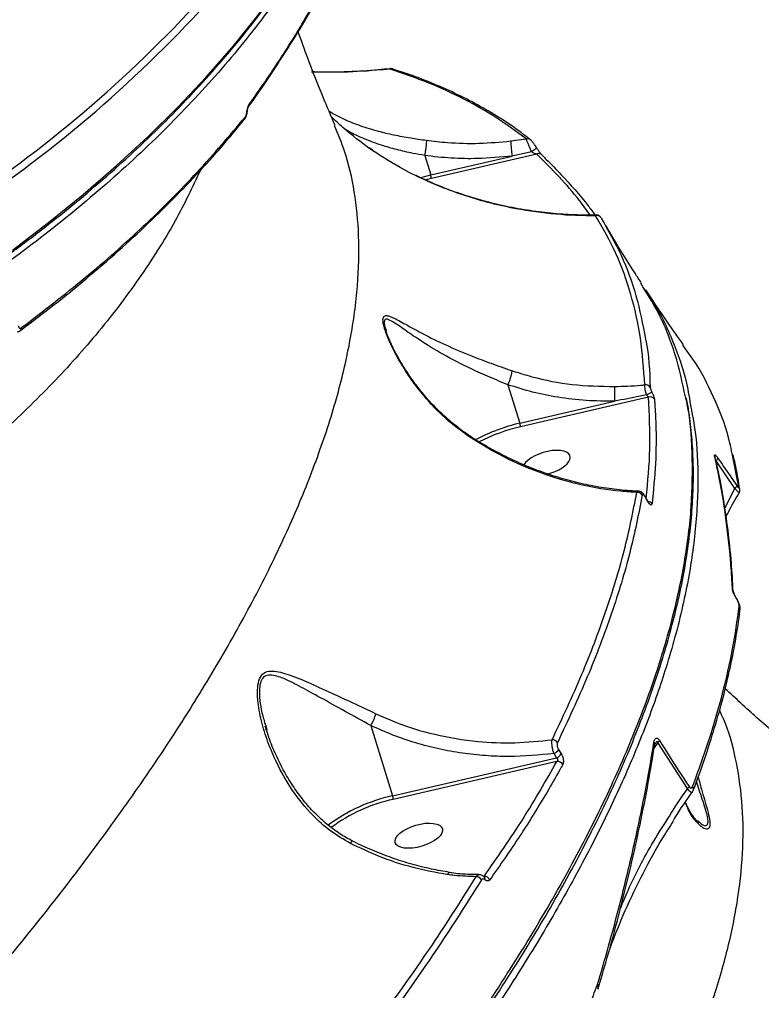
# Model space of a CAD drawing. Header units: millimetres. Extents: x -8092 to 6423, y -6886 to 5604.
# Drawn here: x 275.5 to 415.7, y -2115.4 to -1931.8 of the extents above; entities that cross this region are included whole.
import ezdxf

# ---------------------------------------------------------------- set-up
doc = ezdxf.new("R2010")
doc.units = ezdxf.units.MM
for name, color, linetype in [('DIKOM_ОБЪЕКТ', 7, 'Continuous'), ('DIKOM_РАЗМЕР_ЗОНА', 7, 'Continuous'), ('DIKOM_РАЗМЕР_ОБЪЕКТА', 7, 'Continuous')]:
    doc.layers.add(name, color=color, linetype=linetype)
doc.styles.add('style1', font='arial.ttf', dxfattribs={"width": 0.8})
doc.dimstyles.new('1-50', dxfattribs={"dimtxt": 300, "dimasz": 200, "dimexe": 100, "dimexo": 0, "dimgap": 100, "dimtad": 1, "dimtxsty": 'style1', "dimcen": 200, "dimclrd": 7, "dimclre": 7, "dimclrt": 7, "dimadec": 1, "dimazin": 2, "dimtfac": 1, "dimtmove": 0, "dimatfit": 2, "dimfxl": 0, "dimlwd": 25, "dimlwe": 18, "dimarcsym": 0})

# ---------------------------------------------------------------- blocks, each defined once
blk = doc.blocks.new('*D9')
at = {"layer": 'Defpoints', "color": 0, "transparency": 16777216}
for p in [(-8092.06, -86.27), (4664.84, -1471.84), (4664.84, -6785.92)]:
    blk.add_point(p, dxfattribs=at)
at = {"layer": 'DIKOM_РАЗМЕР_ЗОНА', "color": 7, "lineweight": 18, "transparency": 16777216}
for p, q in [((-8092.06, -86.27), (-8092.06, -6885.92)), ((4664.84, -1471.84), (4664.84, -6885.92))]:
    blk.add_line(p, q, dxfattribs=at)
at = {"layer": 'DIKOM_РАЗМЕР_ЗОНА', "color": 7, "lineweight": 25, "transparency": 16777216}
blk.add_line((-7892.06, -6785.92), (4464.84, -6785.92), dxfattribs=at)
at = {"layer": 'DIKOM_РАЗМЕР_ЗОНА', "color": 7, "transparency": 16777216}
for points in [[(-7892.06, -6752.58), (-7892.06, -6819.25), (-8092.06, -6785.92)], [(4464.84, -6752.58), (4464.84, -6819.25), (4664.84, -6785.92)]]:
    blk.add_solid(points, dxfattribs=at)
at = {"layer": 'DIKOM_РАЗМЕР_ЗОНА', "color": 7, "transparency": 16777216, "insert": (-2159.84, -6532.75), "char_height": 300, "attachment_point": 5, "style": 'style1'}
blk.add_mtext('12760', dxfattribs=at)
blk = doc.blocks.new('*D10')
at = {"layer": 'Defpoints', "color": 0, "transparency": 16777216}
for p in [(-65.22, 5603.5), (2870.75, -5504.88), (6323.39, -5504.88)]:
    blk.add_point(p, dxfattribs=at)
at = {"layer": 'DIKOM_РАЗМЕР_ЗОНА', "color": 7, "lineweight": 18, "transparency": 16777216}
for p, q in [((-65.22, 5603.5), (6423.39, 5603.5)), ((2870.75, -5504.88), (6423.39, -5504.88))]:
    blk.add_line(p, q, dxfattribs=at)
at = {"layer": 'DIKOM_РАЗМЕР_ЗОНА', "color": 7, "lineweight": 25, "transparency": 16777216}
blk.add_line((6323.39, 5403.5), (6323.39, -5304.88), dxfattribs=at)
at = {"layer": 'DIKOM_РАЗМЕР_ЗОНА', "color": 7, "transparency": 16777216}
for points in [[(6290.06, 5403.5), (6356.72, 5403.5), (6323.39, 5603.5)], [(6290.06, -5304.88), (6356.72, -5304.88), (6323.39, -5504.88)]]:
    blk.add_solid(points, dxfattribs=at)
at = {"layer": 'DIKOM_РАЗМЕР_ЗОНА', "color": 7, "transparency": 16777216, "insert": (6070.22, 308.83), "char_height": 300, "attachment_point": 5, "rotation": 90, "style": 'style1'}
blk.add_mtext('11100', dxfattribs=at)
blk = doc.blocks.new('*D11')
at = {"layer": 'Defpoints', "color": 0, "transparency": 16777216}
for p in [(-6092.06, -310.77), (2568.27, -2361.54), (2568.27, -4925.78)]:
    blk.add_point(p, dxfattribs=at)
at = {"layer": 'DIKOM_РАЗМЕР_ОБЪЕКТА', "color": 7, "lineweight": 18, "transparency": 16777216}
for p, q in [((-6092.06, -310.77), (-6092.06, -5025.78)), ((2568.27, -2361.54), (2568.27, -5025.78))]:
    blk.add_line(p, q, dxfattribs=at)
at = {"layer": 'DIKOM_РАЗМЕР_ОБЪЕКТА', "color": 7, "lineweight": 25, "transparency": 16777216}
blk.add_line((-5892.06, -4925.78), (2368.27, -4925.78), dxfattribs=at)
at = {"layer": 'DIKOM_РАЗМЕР_ОБЪЕКТА', "color": 7, "transparency": 16777216}
for points in [[(-5892.06, -4892.44), (-5892.06, -4959.11), (-6092.06, -4925.78)], [(2368.27, -4892.44), (2368.27, -4959.11), (2568.27, -4925.78)]]:
    blk.add_solid(points, dxfattribs=at)
at = {"layer": 'DIKOM_РАЗМЕР_ОБЪЕКТА', "color": 7, "transparency": 16777216, "insert": (-2605.9, -4672.61), "char_height": 300, "attachment_point": 5, "style": 'style1'}
blk.add_mtext('8660', dxfattribs=at)

msp = doc.modelspace()

# ---------------------------------------------------------------- linework, layer by layer
at = {"layer": 'DIKOM_ОБЪЕКТ', "color": 7, "linetype": 'Continuous', "lineweight": 15}
for p, q in [((331.338, -1941.802), (330.94, -1941.636)), ((345.517, -1941.205), (345.486, -1941.146)), ((368.346, -1954.806), (371.202, -1954.408)), ((371.983, -1954.581), (371.446, -1954.155)), ((342.167, -1956.546), (341.554, -1956.118)), ((342.315, -1956.65), (342.167, -1956.546)), ((372.231, -1956.872), (368.594, -1957.655)), ((352.052, -1957.568), (353.186, -1961.233)), ((353.186, -1961.233), (368.594, -1957.655)), ((373.22, -1957.273), (353.313, -1961.895)), ((351.321, -1961.725), (353.186, -1961.233)), ((353.313, -1961.895), (352.311, -1962.147)), ((344.693, -1990.468), (344.761, -1990.678)), ((367.766, -2000.874), (370.02, -2008.154)), ((370.02, -2008.154), (387.941, -2003.993)), ((394.309, -2003.206), (370.147, -2008.817)), ((410.67, -2020.48), (407.101, -2015.269)), ((411.433, -2020.23), (410.123, -2013.855)), ((408.755, -2024.216), (410.67, -2020.48)), ((394.179, -2022.919), (393.704, -2022.093)), ((410.974, -2041.286), (410.946, -2041.242)), ((322.01, -2065.378), (322.233, -2066.173)), ((341.874, -2065.295), (345.992, -2078.593)), ((396.083, -2068.502), (395.424, -2069.525)), ((401.677, -2077.235), (396.083, -2068.502)), ((376.985, -2071.397), (376.494, -2070.608)), ((377.351, -2069.86), (377.84, -2070.646)), ((345.992, -2078.593), (376.985, -2071.397)), ((377.042, -2072.076), (346.116, -2079.257)), ((403.672, -2083.342), (403.963, -2083.585)), ((363.202, -2093.876), (363.286, -2093.823)), ((384.646, -2114.432), (384.732, -2114.185)), ((384.732, -2114.185), (384.742, -2114.15))]:
    msp.add_line(p, q, dxfattribs=at)
at = {"layer": 'DIKOM_ОБЪЕКТ', "color": 7, "linetype": 'Continuous', "lineweight": 15, "flags": 128}
for points in [[(274.155, -1975.413), (280.999, -1970.218), (287.547, -1964.923), (293.794, -1959.532), (299.735, -1954.05), (305.364, -1948.482), (310.678, -1942.832), (315.67, -1937.105), (320.338, -1931.306), (324.677, -1925.439), (328.684, -1919.51), (332.355, -1913.524), (335.687, -1907.485), (338.678, -1901.4), (339.449, -1899.7)], [(318.548, -1949.207), (318.531, -1949.233), (318.477, -1949.258)], [(373.106, -1955.958), (373.144, -1956.017), (373.132, -1956.104), (373.07, -1956.215), (372.963, -1956.343), (372.816, -1956.48), (372.637, -1956.62), (372.439, -1956.753), (372.231, -1956.872)], [(393.704, -2022.093), (393.708, -2022.028), (393.694, -2021.985)], [(394.179, -2022.919), (394.183, -2022.854), (394.167, -2022.807)], [(410.95, -2041.227), (410.959, -2041.242), (410.961, -2041.323)], [(356.324, -2093.479), (356.459, -2093.276), (356.593, -2093.149), (356.722, -2093.103), (356.747, -2093.103)], [(384.762, -2115.141), (384.769, -2115.127), (384.78, -2115.105)]]:
    msp.add_lwpolyline(points, dxfattribs=at)
at = {"layer": 'DIKOM_ОБЪЕКТ', "color": 7, "linetype": 'Continuous', "lineweight": 15}
for centre, radius, start, end in [((129.177, -1762.868), 244.72, 304.45473, 319.01581), ((129.607, -1763.548), 245.277, 304.45518, 319.01534), ((345.8, -1941.982), 0.826, 73.72212, 110.02102), ((318.314, -1947.861), 0.633, 324.91476, 5.35322), ((317.457, -1950.34), 0.682, 320.59235, 3.94053), ((382.707, -1954.99), 14.362, 179.26607, 190.69513), ((371.461, -1955.271), 0.902, 52.58968, 106.71573), ((373.601, -1958.019), 0.838, 32.46037, 117.05782), ((350.655, -1962.059), 2.663, 3.52427, 18.08315), ((384.578, -1969.83), 0.935, 31.8683, 104.40848), ((275.292, -1990.149), 0.618, 308.22808, 5.81706), ((393.792, -2001.917), 1.023, 32.05281, 99.09929), ((433.915, -2002.091), 46.013, 178.91513, 182.36919), ((358.709, -1930.324), 80.609, 295.94641, 296.74715), ((394.596, -2004.199), 1.034, 33.87602, 106.09167), ((377.904, -2042.022), 34.773, 103.1035, 117.8511), ((367.488, -2008.981), 2.663, 3.52552, 18.0819), ((377.802, -2041.704), 33.766, 103.10336, 117.20814), ((406.218, -2014.85), 0.764, 11.6454, 35.6675), ((406.619, -2014.572), 0.848, 304.69063, 348.24549), ((410.168, -2019.786), 0.857, 305.89097, 349.34013), ((410.735, -2020.728), 0.857, 7.37494, 35.45175), ((392.252, -2022.306), 1.075, 32.00007, 95.9885), ((394.123, -2023.975), 1.045, 32.8615, 82.33147), ((409.635, -2039.888), 0.724, 2.51386, 38.11391), ((410.81, -2043.194), 0.832, 353.28576, 35.60848), ((335.406, -2061.231), 7.639, 327.85597, 346.1407), ((376.112, -2069.192), 1.205, 31.88544, 88.87526), ((394.888, -2068.87), 0.647, 351.56363, 41.00526), ((395.293, -2067.473), 1.298, 307.52761, 329.97335), ((375.788, -2068.935), 1.816, 292.89293, 329.37864), ((376.27, -2069.72), 1.823, 293.08372, 329.44962), ((377.123, -2073.26), 1.187, 30.89025, 93.89465), ((400.86, -2076.23), 1.296, 309.12656, 331.75771), ((402.04, -2077.317), 0.786, 340.56351, 36.48335), ((352.629, -2109.265), 31.382, 102.21078, 126.86258), ((352.576, -2109.07), 30.505, 102.22623, 126.604), ((343.556, -2079.39), 2.563, 2.98718, 18.12034), ((339.034, -2087.991), 1.079, 128.91347, 157.59711), ((361.688, -2095.156), 1.29, 31.77368, 84.89029), ((363.278, -2095.057), 1.234, 29.11355, 89.66278), ((362.917, -2094.309), 0.543, 344.266, 44.03913), ((384.146, -2114.881), 0.672, 340.55739, 41.92681), ((384.335, -2114.617), 0.586, 348.74657, 47.42009), ((384.326, -2114.587), 0.603, 348.82284, 46.4321)]:
    msp.add_arc(centre, radius, start, end, dxfattribs=at)
for start_param, end_param in [(5.9781331, 8.9949192), (4.6100021, 5.9781331)]:
    msp.add_ellipse((375.067, -2015.662), major_axis=(4.462, 1.322), ratio=0.44303, start_param=start_param, end_param=end_param, dxfattribs=at)
msp.add_ellipse((350.944, -2086.123), major_axis=(4.462, 1.322), ratio=0.44303, dxfattribs=at)
for points, knots in [([(-68.935, -2068.174), (-66.915, -2068.167), (-61.055, -2068.147), (-51.36, -2067.989), (-39.862, -2067.646), (-28.385, -2067.14), (-16.94, -2066.471), (-5.535, -2065.641), (5.822, -2064.65), (17.122, -2063.499), (28.356, -2062.189), (39.517, -2060.72), (50.595, -2059.094), (61.583, -2057.312), (72.472, -2055.374), (83.255, -2053.284), (93.922, -2051.042), (104.466, -2048.65), (114.879, -2046.11), (125.153, -2043.423), (135.281, -2040.591), (145.255, -2037.618), (155.067, -2034.504), (164.71, -2031.253), (174.177, -2027.866), (183.46, -2024.346), (192.553, -2020.696), (201.449, -2016.919), (210.142, -2013.017), (218.623, -2008.993), (226.889, -2004.85), (234.931, -2000.591), (242.744, -1996.22), (250.322, -1991.739), (257.659, -1987.152), (264.75, -1982.462), (271.59, -1977.673), (278.172, -1972.789), (284.493, -1967.812), (290.548, -1962.747), (296.331, -1957.598), (301.838, -1952.368), (307.065, -1947.061), (312.009, -1941.681), (316.664, -1936.233), (321.029, -1930.72), (325.098, -1925.147), (328.869, -1919.518), (332.344, -1913.838), (335.497, -1908.109), (337.835, -1903.49), (339.012, -1900.769), (339.35, -1899.987)], [0, 0, 0, 0, 0.010755, 0.031188, 0.0516214, 0.0720549, 0.0924885, 0.1129222, 0.1333561, 0.15379, 0.1742242, 0.1946585, 0.2150931, 0.2355279, 0.2559631, 0.2763985, 0.2968343, 0.3172704, 0.337707, 0.3581439, 0.3785814, 0.3990192, 0.4194576, 0.4398964, 0.4603359, 0.480776, 0.5012166, 0.5216576, 0.5420994, 0.5625419, 0.5829847, 0.6034284, 0.6238724, 0.644317, 0.664762, 0.6852074, 0.7056531, 0.7260988, 0.7465444, 0.7669897, 0.7874344, 0.8078781, 0.8283207, 0.8487615, 0.8692003, 0.8896364, 0.9100693, 0.9304985, 0.9509233, 0.9713433, 0.991758, 1, 1, 1, 1]), ([(339.427, -1901.339), (339.289, -1901.689), (337.606, -1905.957), (333.199, -1914.005), (326.067, -1925.538), (317.465, -1936.936), (307.563, -1948.174), (296.531, -1959), (284.448, -1969.388), (271.395, -1979.32), (257.16, -1988.958), (241.743, -1998.255), (225.17, -2007.17), (208.54, -2015.152), (192.061, -2022.263), (175.91, -2028.576), (159.128, -2034.501), (141.753, -2040.016), (123.972, -2045.065), (105.876, -2049.624), (89.458, -2053.301), (78.938, -2055.348), (74.654, -2056.181)], [0, 0, 0, 0, 0.0049824, 0.0607473, 0.1164693, 0.1738098, 0.2311972, 0.2885377, 0.3442597, 0.4000246, 0.4557466, 0.5130872, 0.5704743, 0.6278149, 0.6763107, 0.7248633, 0.7734157, 0.8224283, 0.8714409, 0.9192192, 0.967106, 1, 1, 1, 1]), ([(318.83, -1948.224), (318.909, -1948.116), (320.473, -1945.994), (323.265, -1941.862), (327.162, -1935.839), (330.28, -1930.674), (331.993, -1927.529), (332.621, -1926.377)], [0, 0, 0, 0, 0.0147831, 0.290018, 0.565667, 0.8408518, 1, 1, 1, 1]), ([(318.943, -1947.802), (319.194, -1947.452), (320.446, -1945.699), (323.569, -1941.18), (328.063, -1934.253), (331.176, -1928.759), (332.733, -1926.01)], [0, 0, 0, 0, 0.04806255, 0.24032288, 0.61987976, 1, 1, 1, 1]), ([(335.133, -1951.862), (334.367, -1950.08), (332.533, -1945.81), (330.204, -1939.897), (328.736, -1935.803), (328.138, -1934.136)], [0, 0, 0, 0, 0.2979294, 0.7141192, 1, 1, 1, 1]), ([(345.485, -1941.136), (344.754, -1941.219), (342.144, -1941.516), (337.531, -1941.737), (333.321, -1941.868), (331.01, -1941.793), (330.683, -1941.782)], [0, 0, 0, 0, 0.1514201, 0.5407661, 0.9349309, 1, 1, 1, 1]), ([(345.517, -1941.205), (344.67, -1941.286), (341.451, -1941.591), (336.628, -1941.872), (332.589, -1941.81), (330.999, -1941.786)], [0, 0, 0, 0, 0.1781105, 0.6765724, 1, 1, 1, 1]), ([(345.884, -1941.167), (345.837, -1941.151), (345.722, -1941.11), (345.574, -1941.131), (345.487, -1941.144)], [0, 0, 0, 0, 0.4053242, 1, 1, 1, 1]), ([(371.202, -1954.408), (369.399, -1953.063), (365.792, -1950.374), (359.62, -1946.883), (352.939, -1943.76), (347.991, -1942.057), (345.517, -1941.205)], [0, 0, 0, 0, 0.2491209, 0.4982424, 0.7491211, 1, 1, 1, 1]), ([(371.446, -1954.155), (371.054, -1953.839), (369.513, -1952.597), (366.564, -1950.619), (362.598, -1948.223), (358.367, -1946.026), (353.887, -1944.024), (349.78, -1942.412), (347.069, -1941.549), (346.022, -1941.216)], [0, 0, 0, 0, 0.0570082, 0.2241289, 0.3914961, 0.5590863, 0.7266736, 0.8943563, 1, 1, 1, 1]), ([(317.984, -1950.757), (318.031, -1950.699), (318.198, -1950.497), (318.378, -1950.051), (318.51, -1949.558), (318.537, -1949.271), (318.544, -1949.207)], [0, 0, 0, 0, 0.1420727, 0.5013132, 0.8884162, 1, 1, 1, 1]), ([(318.137, -1950.293), (318.154, -1950.27), (318.217, -1950.186), (318.319, -1949.969), (318.424, -1949.628), (318.46, -1949.381), (318.477, -1949.258)], [0, 0, 0, 0, 0.1085703, 0.3984254, 0.6996658, 1, 1, 1, 1]), ([(318.477, -1949.258), (318.503, -1949.084), (318.553, -1948.737), (318.702, -1948.252), (318.841, -1947.952), (318.925, -1947.83), (318.943, -1947.802)], [0, 0, 0, 0, 0.3054091, 0.611478, 0.9125892, 1, 1, 1, 1]), ([(318.551, -1949.204), (318.555, -1949.169), (318.568, -1949.02), (318.623, -1948.76), (318.705, -1948.487), (318.776, -1948.318), (318.823, -1948.236), (318.827, -1948.232), (318.828, -1948.23)], [0, 0, 0, 0, 0.0840426, 0.3560156, 0.5890798, 0.7827521, 0.9303688, 1, 1, 1, 1]), ([(333.996, -1949.186), (334.952, -1949.724), (336.684, -1950.7), (339.863, -1951.945), (342.966, -1952.898), (346.191, -1953.654), (349.255, -1954.224), (351.372, -1954.528), (352.362, -1954.67)], [0, 0, 0, 0, 0.2213685, 0.4011914, 0.5846514, 0.7265925, 0.8721553, 1, 1, 1, 1]), ([(275.663, -1990.622), (277.544, -1989.209), (281.605, -1986.156), (287.524, -1981.356), (293.475, -1976.255), (299.133, -1971.08), (304.507, -1965.834), (309.595, -1960.508), (314.104, -1955.484), (316.78, -1952.206), (317.964, -1950.756)], [0, 0, 0, 0, 0.11302877, 0.24404819, 0.37491325, 0.50538394, 0.63551768, 0.76578433, 0.89647068, 1, 1, 1, 1]), ([(275.907, -1990.087), (279.977, -1986.958), (288.116, -1980.702), (299.121, -1970.877), (309.291, -1960.768), (315.188, -1953.785), (318.137, -1950.293)], [0, 0, 0, 0, 0.2486165, 0.4972331, 0.7486167, 1, 1, 1, 1]), ([(341.531, -1956.161), (339.964, -1954.978), (337.588, -1953.185), (335.303, -1951.11), (334.529, -1950.335), (334.451, -1950.257)], [0, 0, 0, 0, 0.6356119, 0.9634046, 1, 1, 1, 1]), ([(163.543, -2216.498), (168.355, -2212.541), (177.978, -2204.626), (191.943, -2192.542), (205.526, -2180.328), (219.116, -2167.568), (232.58, -2154.328), (245.802, -2140.65), (258.424, -2126.88), (270.371, -2113.066), (281.583, -2099.261), (291.703, -2085.916), (300.748, -2073.067), (308.761, -2060.737), (315.97, -2048.586), (322.313, -2036.67), (327.746, -2025.037), (332.242, -2013.706), (335.737, -2002.74), (338.196, -1992.14), (339.541, -1982.087), (339.766, -1972.803), (338.889, -1964.353), (337.354, -1957.41), (335.679, -1953.505), (334.998, -1951.918)], [0, 0, 0, 0, 0.0400049, 0.0800095, 0.1204124, 0.1608152, 0.2054797, 0.2501786, 0.2948428, 0.3408233, 0.3868421, 0.4328216, 0.4760812, 0.5193731, 0.5626317, 0.6071388, 0.6516823, 0.6961891, 0.7423061, 0.7884231, 0.8352025, 0.881982, 0.925918, 0.9698885, 1, 1, 1, 1]), ([(352.051, -1957.564), (352.051, -1957.564), (351.318, -1957.392), (349.491, -1957.126), (346.736, -1956.451), (343.604, -1955.562), (340.579, -1954.409), (338.249, -1953.353), (337.149, -1952.663), (336.863, -1952.483)], [0, 0, 0, 0, 0.0000556, 0.1206145, 0.2962423, 0.4721171, 0.6963247, 0.9208303, 1, 1, 1, 1]), ([(352.362, -1954.67), (352.363, -1954.678), (352.367, -1954.705), (352.371, -1954.815), (352.36, -1955.097), (352.314, -1955.624), (352.242, -1956.261), (352.15, -1956.946), (352.084, -1957.358), (352.051, -1957.564)], [0, 0, 0, 0, 0.03224875, 0.10018932, 0.2801596, 0.46009903, 0.64005575, 0.82002951, 1, 1, 1, 1]), ([(352.362, -1954.67), (353.687, -1954.825), (356.992, -1955.213), (362.356, -1955.345), (366.341, -1954.986), (368.346, -1954.806)], [0, 0, 0, 0, 0.2495526, 0.6225685, 1, 1, 1, 1]), ([(372.231, -1956.872), (372.143, -1956.662), (371.969, -1956.241), (371.699, -1955.59), (371.46, -1955.014), (371.288, -1954.605), (371.227, -1954.465), (371.202, -1954.408)], [0, 0, 0, 0, 0.20980313, 0.41940108, 0.63342959, 0.8501457, 1, 1, 1, 1]), ([(373.13, -1955.984), (373.118, -1955.964), (373.027, -1955.812), (372.815, -1955.498), (372.502, -1955.075), (372.257, -1954.771), (372.074, -1954.615), (372.008, -1954.559)], [0, 0, 0, 0, 0.0358497, 0.2756387, 0.5322064, 0.8318504, 1, 1, 1, 1]), ([(384.345, -1968.925), (383.386, -1968.928), (379.986, -1968.938), (373.998, -1968.474), (367.342, -1967.311), (361.616, -1965.805), (356.824, -1964.206), (352.069, -1962.234), (346.87, -1959.661), (343.468, -1957.431), (341.531, -1956.161)], [0, 0, 0, 0, 0.0670616, 0.2378732, 0.4109028, 0.519608, 0.6283016, 0.7402361, 0.8521487, 1, 1, 1, 1]), ([(373.22, -1957.273), (373.13, -1957.254), (372.96, -1957.217), (372.691, -1957.118), (372.446, -1957.007), (372.3, -1956.915), (372.231, -1956.872)], [0, 0, 0, 0, 0.2951173, 0.5579084, 0.7906518, 1, 1, 1, 1]), ([(373.106, -1955.958), (373.202, -1956.11), (373.395, -1956.412), (373.716, -1956.863), (374.045, -1957.288), (374.216, -1957.471), (374.308, -1957.569)], [0, 0, 0, 0, 0.2322056, 0.4640034, 0.7140146, 1, 1, 1, 1]), ([(352.052, -1957.568), (352.051, -1957.567), (352.051, -1957.566), (352.051, -1957.564), (352.051, -1957.564)], [0, 0, 0, 0, 0.8259479, 1, 1, 1, 1]), ([(368.594, -1957.655), (366.414, -1957.857), (362.581, -1958.214), (357.035, -1958.122), (353.717, -1957.753), (352.052, -1957.568)], [0, 0, 0, 0, 0.3962775, 0.6969467, 1, 1, 1, 1]), ([(383.289, -1968.797), (382.636, -1967.878), (379.764, -1963.84), (376.072, -1960.135), (373.22, -1957.273)], [0, 0, 0, 0, 0.2276295, 1, 1, 1, 1]), ([(374.308, -1957.569), (374.547, -1957.804), (375.741, -1958.98), (378.731, -1962.09), (381.88, -1965.574), (383.824, -1968.215), (384.258, -1968.806)], [0, 0, 0, 0, 0.0652999, 0.3265121, 0.8493823, 1, 1, 1, 1]), ([(309.668, -1960.368), (308.152, -1963.558), (304.86, -1970.484), (298.225, -1980.871), (290.28, -1991.321), (281.308, -2001.267), (271.479, -2010.708), (260.52, -2019.916), (248.429, -2028.854), (235.223, -2037.487), (221.282, -2045.583), (206.693, -2053.138), (191.553, -2060.16), (175.539, -2066.815), (158.654, -2073.056), (140.987, -2078.901), (128.692, -2082.371), (122.546, -2084.105)], [0, 0, 0, 0, 0.060233, 0.1307414, 0.20125, 0.2674727, 0.3337478, 0.3999717, 0.4681249, 0.5363335, 0.6044877, 0.6695131, 0.7345854, 0.7996112, 0.8663906, 0.9332203, 1, 1, 1, 1]), ([(384.454, -1968.808), (383.066, -1968.813), (380.224, -1968.823), (375.86, -1968.504), (371.404, -1967.934), (366.954, -1967.099), (362.591, -1966.01), (358.363, -1964.676), (354.322, -1963.157), (351.729, -1961.951), (350.462, -1961.361)], [0, 0, 0, 0, 0.1240905, 0.2539919, 0.3836925, 0.5132071, 0.641354, 0.7640237, 0.8846198, 1, 1, 1, 1]), ([(384.345, -1968.925), (384.362, -1968.845), (384.383, -1968.752), (384.445, -1968.79), (384.454, -1968.795)], [0, 0, 0, 0, 0.85739465, 1, 1, 1, 1]), ([(393.63, -2000.907), (393.425, -1997.928), (393.013, -1991.97), (391.125, -1983.715), (388.376, -1975.937), (385.689, -1971.262), (384.345, -1968.925)], [0, 0, 0, 0, 0.24861519, 0.49723066, 0.74861511, 1, 1, 1, 1]), ([(385.36, -1969.318), (385.347, -1969.298), (385.325, -1969.262), (385.303, -1969.229), (385.271, -1969.184), (385.194, -1969.087), (385.047, -1968.953), (384.788, -1968.811), (384.58, -1968.793), (384.452, -1968.782)], [0, 0, 0, 0, 0.1185485, 0.2186839, 0.2715505, 0.3305318, 0.5292238, 0.7108545, 1, 1, 1, 1]), ([(385.372, -1969.337), (386.697, -1971.655), (389.349, -1976.291), (392.156, -1983.938), (393.236, -1989.485), (393.772, -1992.239)], [0, 0, 0, 0, 0.3348953, 0.6697912, 1, 1, 1, 1]), ([(385.779, -1970.042), (385.728, -1969.956), (385.65, -1969.827), (385.584, -1969.715), (385.562, -1969.678)], [0, 0, 0, 0, 0.6670977, 1, 1, 1, 1]), ([(392.969, -1981.621), (392.581, -1981.02), (390.729, -1978.154), (388.446, -1974.501), (386.681, -1971.474), (386.223, -1970.688)], [0, 0, 0, 0, 0.1640456, 0.7829259, 1, 1, 1, 1]), ([(401.323, -2003.161), (400.739, -2000.473), (399.518, -1994.855), (396.645, -1987.711), (394.001, -1983.501), (392.863, -1981.688)], [0, 0, 0, 0, 0.3431547, 0.717106, 1, 1, 1, 1]), ([(393.427, -1982.64), (394.08, -1983.545), (396.44, -1986.813), (399.212, -1993.18), (401.44, -1999.422), (402.023, -2003.228), (402.142, -2004.005)], [0, 0, 0, 0, 0.14698837, 0.53103802, 0.90424733, 1, 1, 1, 1]), ([(400.97, -1993.317), (399.952, -1991.91), (397.522, -1988.549), (395.188, -1984.993), (393.83, -1982.926)], [0, 0, 0, 0, 0.4185935, 1, 1, 1, 1]), ([(360.572, -2010.801), (358.993, -2009.647), (355.834, -2007.337), (352.256, -2003.509), (349.463, -1999.882), (347.344, -1996.58), (345.704, -1993.457), (344.638, -1990.88), (344.142, -1989.063), (344.169, -1988.008), (344.668, -1987.737), (345.411, -1987.899), (346.691, -1988.479), (348.721, -1989.604), (351.926, -1991.393), (355.906, -1993.346), (360.283, -1995.226), (364.54, -1996.837), (367.183, -1997.752), (368.504, -1998.21)], [0, 0, 0, 0, 0.0838209, 0.1677493, 0.2253321, 0.2830258, 0.3403534, 0.3851885, 0.4168057, 0.4487242, 0.4828919, 0.514331, 0.5458654, 0.6206966, 0.6956597, 0.7865359, 0.8772677, 0.9386796, 1, 1, 1, 1]), ([(275.316, -1989.737), (275.319, -1989.788), (275.326, -1989.919), (275.387, -1990.095), (275.514, -1990.207), (275.696, -1990.216), (275.832, -1990.133), (275.907, -1990.087)], [0, 0, 0, 0, 0.1207517, 0.3075208, 0.5229092, 0.7374309, 1, 1, 1, 1]), ([(367.766, -2000.868), (367.765, -2000.868), (367.558, -2000.785), (366.092, -2000.199), (363.441, -1999.086), (359.27, -1997.169), (354.865, -1994.816), (350.953, -1992.39), (347.945, -1990.259), (345.991, -1988.915), (344.961, -1988.438), (344.523, -1988.562), (344.364, -1988.963), (344.451, -1989.748), (344.646, -1990.328), (344.693, -1990.468)], [0, 0, 0, 0, 0.0000643, 0.0167888, 0.1189699, 0.2212857, 0.3912778, 0.5615319, 0.6842612, 0.8065326, 0.88323, 0.9013904, 0.9459948, 0.9869537, 1, 1, 1, 1]), ([(275.15, -1990.881), (275.231, -1990.861), (275.427, -1990.811), (275.584, -1990.691), (275.676, -1990.621)], [0, 0, 0, 0, 0.4110575, 1, 1, 1, 1]), ([(360.694, -2010.597), (360.094, -2010.201), (358.624, -2009.232), (356.418, -2007.424), (354.047, -2005.196), (351.782, -2002.678), (349.771, -2000.073), (348.076, -1997.533), (346.785, -1995.305), (345.843, -1993.445), (345.216, -1992.017), (344.845, -1991.049), (344.721, -1990.615), (344.681, -1990.473)], [0, 0, 0, 0, 0.0792599, 0.1940878, 0.3143543, 0.4392111, 0.5701381, 0.6813937, 0.783265, 0.8658125, 0.9260802, 0.9757552, 1, 1, 1, 1]), ([(393.772, -1992.239), (393.787, -1992.308), (394.422, -1995.159), (394.542, -1998.305), (394.659, -2001.374)], [0, 0, 0, 0, 0.0242438, 1, 1, 1, 1]), ([(410.123, -2013.855), (409.996, -2013.199), (409.327, -2009.75), (407.1, -2004.069), (404.161, -1997.881), (401.685, -1994.568), (400.826, -1993.419)], [0, 0, 0, 0, 0.0843543, 0.4437238, 0.8070933, 1, 1, 1, 1]), ([(368.504, -1998.21), (368.504, -1998.228), (368.506, -1998.313), (368.484, -1998.553), (368.394, -1999.014), (368.225, -1999.629), (368.007, -2000.283), (367.846, -2000.673), (367.766, -2000.868)], [0, 0, 0, 0, 0.03962056, 0.18158575, 0.38622135, 0.59082589, 0.7953776, 1, 1, 1, 1]), ([(368.504, -1998.21), (369.762, -1998.609), (373.47, -1999.787), (379.972, -2001.053), (385.242, -2001.164), (387.91, -2001.22)], [0, 0, 0, 0, 0.2022761, 0.5961154, 1, 1, 1, 1]), ([(367.766, -2000.874), (367.765, -2000.873), (367.765, -2000.871), (367.766, -2000.869), (367.766, -2000.868)], [0, 0, 0, 0, 0.5491467, 1, 1, 1, 1]), ([(387.941, -2003.993), (386.155, -2003.984), (382.563, -2003.967), (377.378, -2003.332), (372.409, -2002.34), (369.318, -2001.364), (367.766, -2000.874)], [0, 0, 0, 0, 0.2600935, 0.5230028, 0.7604305, 1, 1, 1, 1]), ([(387.91, -2001.22), (389.57, -2001.169), (391.485, -2001.111), (393.378, -2000.931), (393.63, -2000.907)], [0, 0, 0, 0, 0.8666428, 1, 1, 1, 1]), ([(393.978, -2002.808), (393.915, -2002.586), (393.791, -2002.14), (393.671, -2001.529), (393.623, -2001.12), (393.629, -2000.96), (393.63, -2000.907)], [0, 0, 0, 0, 0.2864376, 0.5730269, 0.8569691, 1, 1, 1, 1]), ([(393.978, -2002.808), (393.564, -2002.893), (391.558, -2003.305), (389.542, -2003.689), (387.941, -2003.993)], [0, 0, 0, 0, 0.2060657, 1, 1, 1, 1]), ([(394.309, -2003.206), (394.306, -2003.199), (394.293, -2003.164), (394.237, -2003.079), (394.123, -2002.947), (394.027, -2002.855), (393.978, -2002.808)], [0, 0, 0, 0, 0.0805199, 0.3666669, 0.6762764, 1, 1, 1, 1]), ([(394.659, -2001.374), (394.661, -2001.394), (394.667, -2001.468), (394.716, -2001.661), (394.829, -2001.97), (394.935, -2002.196), (394.987, -2002.308)], [0, 0, 0, 0, 0.1085379, 0.3983632, 0.6996215, 1, 1, 1, 1]), ([(394.987, -2002.308), (395.062, -2002.467), (395.211, -2002.784), (395.37, -2003.223), (395.439, -2003.491), (395.451, -2003.599), (395.454, -2003.623)], [0, 0, 0, 0, 0.30532754, 0.61145759, 0.91256599, 1, 1, 1, 1]), ([(155.61, -2317.614), (159.34, -2314.992), (169.387, -2307.928), (185.444, -2296.161), (203.614, -2282.29), (221.451, -2268.056), (238.885, -2253.502), (255.84, -2238.67), (271.946, -2223.886), (287.166, -2209.2), (301.485, -2194.659), (315.136, -2180.025), (328.043, -2165.347), (340.14, -2150.675), (351.162, -2136.333), (361.095, -2122.361), (369.953, -2108.793), (377.878, -2095.408), (384.802, -2082.26), (390.677, -2069.403), (395.372, -2057.12), (398.901, -2045.437), (401.292, -2034.376), (402.623, -2023.733), (402.69, -2013.654), (402.229, -2006.766), (401.404, -2003.481), (401.323, -2003.161)], [0, 0, 0, 0, 0.0245685, 0.0661874, 0.1078383, 0.1494571, 0.1922848, 0.2351474, 0.2779752, 0.3195941, 0.3612449, 0.4028639, 0.4456916, 0.4885542, 0.5313819, 0.5730004, 0.6146509, 0.6562691, 0.6990964, 0.7419585, 0.7847856, 0.8264042, 0.868055, 0.9096736, 0.9525012, 0.9953637, 1, 1, 1, 1]), ([(172.159, -2306.611), (174.298, -2305.062), (179.536, -2301.268), (187.74, -2295.162), (196.768, -2288.317), (205.644, -2281.434), (214.376, -2274.516), (222.966, -2267.557), (231.419, -2260.557), (239.734, -2253.513), (247.916, -2246.425), (255.966, -2239.288), (263.888, -2232.101), (271.672, -2224.871), (279.295, -2217.621), (286.723, -2210.38), (293.936, -2203.168), (300.932, -2195.99), (307.713, -2188.841), (314.283, -2181.72), (320.645, -2174.624), (326.799, -2167.551), (332.747, -2160.499), (338.492, -2153.466), (344.034, -2146.449), (349.372, -2139.451), (354.493, -2132.489), (359.375, -2125.591), (363.998, -2118.782), (368.359, -2112.069), (372.46, -2105.451), (376.304, -2098.923), (379.892, -2092.483), (383.226, -2086.129), (386.306, -2079.86), (389.132, -2073.673), (391.705, -2067.568), (394.025, -2061.543), (396.088, -2055.609), (397.884, -2049.788), (399.406, -2044.105), (400.649, -2038.568), (401.616, -2033.178), (402.307, -2027.933), (402.723, -2022.829), (402.862, -2017.868), (402.734, -2013.043), (402.303, -2008.372), (401.885, -2005.172), (401.532, -2003.572), (401.502, -2003.433)], [0, 0, 0, 0, 0.0148391, 0.0363252, 0.0577122, 0.0790247, 0.1002866, 0.1215225, 0.1427567, 0.1640089, 0.1852996, 0.2066537, 0.2280946, 0.2496472, 0.2712479, 0.2927745, 0.3141946, 0.3355334, 0.3568147, 0.3780634, 0.3993036, 0.420557, 0.4418426, 0.4631845, 0.4846066, 0.5061337, 0.5277481, 0.5493322, 0.5707972, 0.5921744, 0.6134876, 0.6347618, 0.6560208, 0.6772885, 0.6985815, 0.7199239, 0.7413391, 0.7628515, 0.7844713, 0.806088, 0.8276029, 0.8490185, 0.8703574, 0.8916418, 0.9128936, 0.9341343, 0.9553849, 0.9766596, 0.99798, 1, 1, 1, 1]), ([(402.142, -2004.005), (402.564, -2006.215), (403.552, -2011.395), (403.812, -2020.369), (403.085, -2030.797), (401.139, -2041.934), (398.198, -2053.016), (394.451, -2063.927), (390.096, -2074.56), (384.913, -2085.552), (378.903, -2096.876), (372.135, -2108.411), (364.645, -2120.098), (357.372, -2130.66), (352.39, -2137.399), (350.362, -2140.143)], [0, 0, 0, 0, 0.06464863, 0.15151839, 0.24091118, 0.33037687, 0.41976989, 0.49537431, 0.57106639, 0.64675908, 0.72316865, 0.79957815, 0.87406398, 0.94871846, 1, 1, 1, 1]), ([(393.905, -2022.351), (394.211, -2019.206), (394.843, -2012.708), (394.491, -2006.441), (394.309, -2003.206)], [0, 0, 0, 0, 0.4838764, 1, 1, 1, 1]), ([(395.454, -2003.623), (395.478, -2003.933), (395.6, -2005.479), (395.798, -2009.497), (395.777, -2015.751), (395.26, -2020.854), (395.001, -2023.408)], [0, 0, 0, 0, 0.048065, 0.2403244, 0.6198818, 1, 1, 1, 1]), ([(360.572, -2010.801), (360.581, -2010.786), (360.617, -2010.727), (360.662, -2010.652), (360.652, -2010.66), (360.648, -2010.664)], [0, 0, 0, 0, 0.1624098, 0.6218348, 1, 1, 1, 1]), ([(392.14, -2021.237), (391.125, -2021.176), (387.623, -2020.966), (381.474, -2019.938), (374.081, -2017.732), (366.997, -2014.716), (362.728, -2012.115), (360.572, -2010.801)], [0, 0, 0, 0, 0.0949224, 0.3276223, 0.5657322, 0.7806004, 1, 1, 1, 1]), ([(392.425, -2020.982), (392.19, -2020.98), (390.69, -2020.961), (387.87, -2020.669), (383.99, -2020.092), (380.1, -2019.229), (376.237, -2018.116), (372.439, -2016.755), (368.729, -2015.165), (365.14, -2013.338), (362.449, -2011.815), (361.01, -2010.839), (360.681, -2010.615)], [0, 0, 0, 0, 0.0220285, 0.1409816, 0.2599221, 0.3788376, 0.4977449, 0.6161375, 0.7328449, 0.8493587, 0.9655502, 1, 1, 1, 1]), ([(406.838, -2014.404), (406.822, -2014.299), (406.796, -2014.124), (406.9, -2014.104), (407.063, -2014.234), (407.261, -2014.473), (407.393, -2014.663), (407.449, -2014.744)], [0, 0, 0, 0, 0.3038431, 0.5023037, 0.7016723, 0.8732541, 1, 1, 1, 1]), ([(410.204, -2039.442), (410.185, -2039.074), (410.087, -2037.234), (409.75, -2032.515), (408.959, -2025.481), (407.865, -2019.033), (407.064, -2015.424), (406.838, -2014.404)], [0, 0, 0, 0, 0.0413728, 0.2068703, 0.5381506, 0.8694268, 1, 1, 1, 1]), ([(410.34, -2039.862), (410.238, -2038.08), (410.015, -2034.163), (409.397, -2028.341), (408.522, -2022.383), (407.698, -2017.841), (407.092, -2015.352), (406.933, -2014.703)], [0, 0, 0, 0, 0.1999933, 0.4397002, 0.6784056, 0.9160949, 1, 1, 1, 1]), ([(406.964, -2014.685), (406.962, -2014.678), (406.957, -2014.661), (406.959, -2014.666), (406.959, -2014.67)], [0, 0, 0, 0, 0.39081135, 1, 1, 1, 1]), ([(407.449, -2014.744), (407.801, -2015.267), (408.977, -2017.011), (410.172, -2018.736), (411.01, -2019.945)], [0, 0, 0, 0, 0.2996257, 1, 1, 1, 1]), ([(411.544, -2020.499), (411.358, -2019.23), (411.04, -2017.053), (410.526, -2014.985), (410.312, -2014.122)], [0, 0, 0, 0, 0.5824822, 1, 1, 1, 1]), ([(392.14, -2021.237), (392.192, -2021.142), (392.27, -2020.999), (392.385, -2021.019), (392.424, -2021.026)], [0, 0, 0, 0, 0.6634527, 1, 1, 1, 1]), ([(393.688, -2021.988), (393.589, -2021.824), (393.411, -2021.528), (393.096, -2021.229), (392.761, -2021.034), (392.527, -2021.018), (392.433, -2021.012)], [0, 0, 0, 0, 0.3327169, 0.6017133, 0.8397097, 1, 1, 1, 1]), ([(411.442, -2021.341), (411.445, -2021.344), (411.474, -2021.365), (411.376, -2021.246), (411.142, -2020.986), (410.871, -2020.694), (410.705, -2020.517), (410.67, -2020.48)], [0, 0, 0, 0, 0.0337621, 0.3454595, 0.6420751, 0.9257623, 1, 1, 1, 1]), ([(411.01, -2019.945), (411.042, -2019.99), (411.124, -2020.104), (411.253, -2020.257), (411.366, -2020.351), (411.437, -2020.352), (411.434, -2020.273), (411.433, -2020.23)], [0, 0, 0, 0, 0.12080192, 0.30756717, 0.52295425, 0.73745813, 1, 1, 1, 1]), ([(411.447, -2021.344), (411.485, -2021.271), (411.565, -2021.119), (411.6, -2020.872), (411.6, -2020.698), (411.584, -2020.62), (411.582, -2020.609)], [0, 0, 0, 0, 0.3016209, 0.6259622, 0.9472909, 1, 1, 1, 1]), ([(376.135, -2067.987), (378.068, -2063.86), (381.933, -2055.606), (386.406, -2043.712), (389.972, -2032.17), (391.418, -2024.881), (392.14, -2021.237)], [0, 0, 0, 0, 0.2484745, 0.4969498, 0.7484747, 1, 1, 1, 1]), ([(393.164, -2021.736), (392.45, -2025.341), (391.021, -2032.551), (387.485, -2044.054), (383.007, -2056.006), (379.092, -2064.372), (377.135, -2068.555)], [0, 0, 0, 0, 0.2484774, 0.4969537, 0.7484769, 1, 1, 1, 1]), ([(393.704, -2022.093), (393.661, -2022.021), (393.569, -2021.869), (393.428, -2021.701), (393.301, -2021.607), (393.203, -2021.61), (393.177, -2021.694), (393.164, -2021.736)], [0, 0, 0, 0, 0.1798742, 0.3800772, 0.5812134, 0.7906987, 1, 1, 1, 1]), ([(394.168, -2022.807), (394.056, -2022.614), (393.897, -2022.339), (393.74, -2022.063), (393.693, -2021.98)], [0, 0, 0, 0, 0.7000535, 1, 1, 1, 1]), ([(394.402, -2023.143), (394.403, -2023.144), (394.407, -2023.148), (394.37, -2023.11), (394.301, -2023.018), (394.225, -2022.911), (394.178, -2022.822), (394.168, -2022.804)], [0, 0, 0, 0, 0.082999, 0.3064347, 0.5573052, 0.9086928, 1, 1, 1, 1]), ([(395.001, -2023.408), (394.983, -2023.478), (394.947, -2023.619), (394.799, -2023.638), (394.601, -2023.505), (394.384, -2023.254), (394.244, -2023.025), (394.179, -2022.919)], [0, 0, 0, 0, 0.2131583, 0.4264932, 0.6306287, 0.8289321, 1, 1, 1, 1]), ([(408.999, -2025.89), (409.14, -2025.591), (409.878, -2024.022), (410.746, -2022.543), (411.448, -2021.345)], [0, 0, 0, 0, 0.1907185, 1, 1, 1, 1]), ([(410.961, -2041.323), (410.867, -2041.17), (410.679, -2040.864), (410.446, -2040.36), (410.261, -2039.848), (410.224, -2039.583), (410.204, -2039.442)], [0, 0, 0, 0, 0.232248, 0.4640016, 0.7140036, 1, 1, 1, 1]), ([(410.952, -2041.227), (410.944, -2041.216), (410.879, -2041.124), (410.743, -2040.886), (410.567, -2040.531), (410.436, -2040.187), (410.373, -2039.964), (410.358, -2039.856), (410.358, -2039.856), (410.358, -2039.856)], [0, 0, 0, 0, 0.02270556, 0.19724916, 0.40626359, 0.64049772, 0.82150853, 0.94494972, 1, 1, 1, 1]), ([(411.486, -2042.71), (411.488, -2042.679), (411.493, -2042.579), (411.444, -2042.336), (411.323, -2041.995), (411.158, -2041.641), (411.027, -2041.429), (410.961, -2041.323)], [0, 0, 0, 0, 0.10437401, 0.34535969, 0.57591573, 0.78779018, 1, 1, 1, 1]), ([(411.627, -2043.291), (411.635, -2043.24), (411.662, -2043.061), (411.609, -2042.692), (411.455, -2042.176), (411.215, -2041.642), (411.034, -2041.375), (410.974, -2041.286)], [0, 0, 0, 0, 0.074248, 0.2609355, 0.5746333, 0.8573042, 1, 1, 1, 1]), ([(402.672, -2076.85), (403.761, -2073.854), (405.938, -2067.861), (408.415, -2059.199), (410.357, -2050.766), (411.11, -2045.395), (411.486, -2042.71)], [0, 0, 0, 0, 0.249121, 0.4982425, 0.7491219, 1, 1, 1, 1]), ([(402.78, -2077.578), (402.798, -2077.531), (403.618, -2075.473), (404.994, -2071.501), (406.886, -2065.676), (408.474, -2059.983), (409.808, -2054.406), (410.837, -2048.974), (411.438, -2045.271), (411.616, -2043.418), (411.628, -2043.29)], [0, 0, 0, 0, 0.0038176, 0.1678352, 0.3319162, 0.4960608, 0.6601158, 0.8240091, 0.9878478, 1, 1, 1, 1]), ([(338.036, -2087.58), (336.748, -2086.832), (334.169, -2085.335), (330.455, -2081.958), (326.967, -2077.64), (324.275, -2072.886), (322.378, -2068.441), (321.131, -2064.45), (320.5, -2060.931), (320.413, -2058.184), (320.785, -2056.36), (321.657, -2055.238), (322.937, -2054.926), (324.413, -2055.094), (326.686, -2055.752), (329.93, -2057.06), (334.133, -2059.006), (338.446, -2060.992), (341.364, -2062.371), (342.822, -2063.06)], [0, 0, 0, 0, 0.0638292, 0.1277686, 0.2158809, 0.3041206, 0.3656052, 0.4271883, 0.4882522, 0.5268762, 0.5576011, 0.5885652, 0.6243076, 0.6585513, 0.6928977, 0.7748893, 0.8569907, 0.9285281, 1, 1, 1, 1]), ([(341.874, -2065.295), (340.231, -2064.394), (336.904, -2062.569), (332.56, -2060.15), (328.716, -2058.028), (326.031, -2056.651), (324.117, -2055.935), (322.878, -2055.682), (321.851, -2055.867), (321.324, -2056.476), (320.98, -2057.254), (320.767, -2058.502), (320.887, -2060.566), (321.26, -2062.939), (321.754, -2064.546), (322.01, -2065.378)], [0, 0, 0, 0, 0.1489568, 0.3017519, 0.4280577, 0.55638, 0.6082593, 0.6609777, 0.7150165, 0.7525897, 0.762182, 0.8093606, 0.8696447, 0.932449, 1, 1, 1, 1]), ([(440.05, -2083.676), (438.642, -2082.702), (434.795, -2080.039), (428.651, -2075.384), (421.636, -2069.751), (415.026, -2064.096), (410.812, -2060.183), (408.827, -2058.341)], [0, 0, 0, 0, 0.13048399, 0.35674507, 0.58078689, 0.80255431, 1, 1, 1, 1]), ([(342.822, -2063.06), (344.013, -2063.594), (347.591, -2065.198), (354.011, -2067.153), (361.65, -2068.399), (369.112, -2068.714), (373.781, -2068.23), (376.135, -2067.987)], [0, 0, 0, 0, 0.1165811, 0.3502667, 0.5897078, 0.793089, 1, 1, 1, 1]), ([(407.735, -2062.489), (407.975, -2062.977), (409.325, -2065.722), (410.811, -2071.377), (412.105, -2079.478), (412.251, -2088.28), (411.368, -2097.471), (409.484, -2107.015), (406.676, -2116.852), (402.898, -2127.197), (398.102, -2138.043), (392.369, -2149.341), (387.751, -2157.159), (385.443, -2161.066)], [0, 0, 0, 0, 0.021052, 0.1183569, 0.218497, 0.3187183, 0.4188597, 0.5144037, 0.6100169, 0.7055617, 0.8036829, 0.9018784, 1, 1, 1, 1]), ([(338.381, -2087.103), (337.97, -2086.897), (336.772, -2086.297), (334.895, -2085.017), (332.724, -2083.269), (330.629, -2081.207), (328.64, -2078.855), (326.786, -2076.203), (325.074, -2073.273), (323.573, -2070.086), (322.522, -2067.423), (322.068, -2065.834), (321.943, -2065.394)], [0, 0, 0, 0, 0.0484801, 0.1414701, 0.2403722, 0.3452201, 0.4552423, 0.5700375, 0.6919993, 0.8193893, 0.9500259, 1, 1, 1, 1]), ([(376.494, -2070.608), (373.646, -2070.879), (369.338, -2071.289), (363.535, -2071.038), (359.121, -2070.566), (354.724, -2069.767), (350.339, -2068.628), (346.021, -2067.174), (343.256, -2065.921), (341.874, -2065.295)], [0, 0, 0, 0, 0.2404008, 0.3636784, 0.4869542, 0.6133599, 0.7397638, 0.8698821, 1, 1, 1, 1]), ([(376.494, -2070.608), (376.424, -2070.41), (376.283, -2070.013), (376.141, -2069.339), (376.072, -2068.71), (376.08, -2068.255), (376.121, -2068.057), (376.135, -2067.987)], [0, 0, 0, 0, 0.2223347, 0.4447965, 0.6637904, 0.8806301, 1, 1, 1, 1]), ([(377.135, -2068.555), (377.117, -2068.6), (377.075, -2068.707), (377.057, -2068.944), (377.096, -2069.25), (377.196, -2069.578), (377.299, -2069.766), (377.351, -2069.86)], [0, 0, 0, 0, 0.1487419, 0.3487776, 0.5573406, 0.7790039, 1, 1, 1, 1]), ([(384.742, -2114.15), (384.883, -2113.673), (385.59, -2111.287), (387.351, -2105.121), (389.813, -2095.771), (392.153, -2085.639), (394.006, -2076.528), (394.92, -2071.14), (395.376, -2068.445)], [0, 0, 0, 0, 0.0299885, 0.1499466, 0.3900555, 0.6301665, 0.8150832, 1, 1, 1, 1]), ([(395.376, -2068.445), (395.435, -2068.206), (395.518, -2067.865), (395.771, -2067.668), (395.976, -2067.672), (396.184, -2067.815), (396.324, -2067.979), (396.397, -2068.093), (396.416, -2068.122)], [0, 0, 0, 0, 0.4029986, 0.5733199, 0.7451286, 0.8533362, 0.9617376, 1, 1, 1, 1]), ([(395.532, -2068.968), (395.536, -2068.932), (395.549, -2068.824), (395.584, -2068.753), (395.575, -2068.767), (395.573, -2068.77)], [0, 0, 0, 0, 0.3026927, 0.8871833, 1, 1, 1, 1]), ([(396.083, -2068.502), (396.081, -2068.487), (396.075, -2068.456), (396.06, -2068.413), (396.041, -2068.387), (396.018, -2068.368), (395.988, -2068.357), (395.903, -2068.372), (395.774, -2068.493), (395.653, -2068.644), (395.586, -2068.755), (395.569, -2068.784)], [0, 0, 0, 0, 0.0457615, 0.09309, 0.1407584, 0.1556333, 0.2069578, 0.2751311, 0.5451395, 0.8829883, 1, 1, 1, 1]), ([(396.416, -2068.122), (396.752, -2068.66), (398.429, -2071.346), (400.295, -2074.249), (401.842, -2076.601), (402.001, -2076.843)], [0, 0, 0, 0, 0.1831747, 0.9158831, 1, 1, 1, 1]), ([(377.84, -2070.646), (377.915, -2070.782), (378.066, -2071.054), (378.214, -2071.534), (378.276, -2071.991), (378.254, -2072.384), (378.178, -2072.564), (378.142, -2072.651)], [0, 0, 0, 0, 0.2064358, 0.413324, 0.6141499, 0.8134708, 1, 1, 1, 1]), ([(384.928, -2114.707), (385.554, -2112.581), (387.003, -2107.663), (389.016, -2100.09), (391.013, -2091.963), (392.78, -2083.954), (394.305, -2076.268), (395.127, -2071.328), (395.52, -2068.963)], [0, 0, 0, 0, 0.1335524, 0.3089491, 0.4846361, 0.6608096, 0.8376598, 1, 1, 1, 1]), ([(363.286, -2093.823), (365.814, -2090.189), (370.876, -2082.91), (374.985, -2075.69), (377.042, -2072.076)], [0, 0, 0, 0, 0.4993591, 1, 1, 1, 1]), ([(377.042, -2072.076), (377.079, -2072.042), (377.15, -2071.976), (377.204, -2071.846), (377.205, -2071.739), (377.186, -2071.65), (377.157, -2071.583), (377.091, -2071.485), (377.032, -2071.436), (376.985, -2071.397)], [0, 0, 0, 0, 0.2067556, 0.4049955, 0.5397659, 0.590651, 0.7293996, 0.7857912, 1, 1, 1, 1]), ([(378.142, -2072.651), (377.951, -2072.998), (376.996, -2074.734), (374.423, -2079.222), (370.16, -2086.139), (366.292, -2091.683), (364.356, -2094.457)], [0, 0, 0, 0, 0.0480607, 0.2403222, 0.6198784, 1, 1, 1, 1]), ([(403.963, -2083.585), (404.142, -2083.751), (404.491, -2084.076), (404.96, -2084.23), (405.368, -2084.217), (405.622, -2083.814), (405.581, -2083.108), (405.402, -2082.168), (405.075, -2080.991), (404.502, -2079.235), (403.927, -2077.541), (403.562, -2076.404), (403.395, -2075.883)], [0, 0, 0, 0, 0.1024475, 0.1998046, 0.2990779, 0.4068991, 0.5127431, 0.5329188, 0.6591429, 0.7772154, 0.8978543, 1, 1, 1, 1]), ([(403.707, -2075.017), (403.915, -2075.784), (404.313, -2077.248), (404.722, -2078.646), (404.917, -2079.312)], [0, 0, 0, 0, 0.5237834, 1, 1, 1, 1]), ([(389.036, -2099.896), (389.506, -2098.744), (391.403, -2094.093), (395.587, -2086.451), (399.649, -2080.305), (401.677, -2077.235)], [0, 0, 0, 0, 0.1415879, 0.571187, 1, 1, 1, 1]), ([(399.011, -2083.278), (399.124, -2083.091), (400.237, -2081.243), (401.463, -2079.493), (402.565, -2077.921)], [0, 0, 0, 0, 0.1015811, 1, 1, 1, 1]), ([(402.568, -2077.923), (402.563, -2077.943), (402.543, -2078.017), (402.347, -2077.915), (402.026, -2077.636), (401.783, -2077.357), (401.677, -2077.235)], [0, 0, 0, 0, 0.12828938, 0.47421618, 0.77047441, 1, 1, 1, 1]), ([(402.001, -2076.843), (402.037, -2076.892), (402.111, -2076.995), (402.239, -2077.099), (402.373, -2077.142), (402.545, -2077.098), (402.62, -2076.95), (402.672, -2076.85)], [0, 0, 0, 0, 0.1212795, 0.2523715, 0.4116175, 0.5993849, 1, 1, 1, 1]), ([(402.585, -2077.931), (402.611, -2077.9), (402.702, -2077.792), (402.739, -2077.666), (402.765, -2077.576)], [0, 0, 0, 0, 0.2842568, 1, 1, 1, 1]), ([(404.917, -2079.312), (405.106, -2079.973), (405.49, -2081.311), (405.917, -2083.105), (405.992, -2084.342), (405.721, -2084.853), (405.305, -2084.936), (404.75, -2084.739), (404.071, -2084.251), (403.058, -2083.18), (402.041, -2081.769), (401.507, -2080.315), (401.313, -2079.789)], [0, 0, 0, 0, 0.0832624, 0.1686015, 0.2547349, 0.3298196, 0.399351, 0.4705959, 0.5720366, 0.6735806, 0.881803, 1, 1, 1, 1]), ([(403.889, -2083.669), (403.887, -2083.668), (403.849, -2083.643), (403.594, -2083.422), (403.166, -2082.955), (402.527, -2082.115), (401.888, -2081.103), (401.498, -2080.192), (401.321, -2079.778)], [0, 0, 0, 0, 0.0074058, 0.1283197, 0.2815623, 0.480379, 0.7641512, 1, 1, 1, 1]), ([(398.985, -2083.384), (398.313, -2084.43), (396.259, -2087.625), (393.204, -2093.274), (389.818, -2100.216), (387.947, -2105.041), (387.023, -2107.423)], [0, 0, 0, 0, 0.1406848, 0.4297673, 0.7184895, 1, 1, 1, 1]), ([(356.756, -2093.052), (355.622, -2092.863), (353.236, -2092.464), (349.594, -2091.536), (345.851, -2090.354), (342.161, -2088.894), (339.666, -2087.796), (338.436, -2087.133), (338.381, -2087.103)], [0, 0, 0, 0, 0.1822272, 0.3833753, 0.5854522, 0.7880439, 0.9906022, 1, 1, 1, 1]), ([(356.324, -2093.479), (354.163, -2093.082), (349.799, -2092.279), (343.639, -2090.233), (339.79, -2088.41), (338.036, -2087.58)], [0, 0, 0, 0, 0.3481772, 0.7031361, 1, 1, 1, 1]), ([(323.586, -2146.396), (327.236, -2141.932), (334.535, -2133.003), (344.468, -2119.776), (353.697, -2106.683), (359.101, -2098.142), (361.803, -2093.871)], [0, 0, 0, 0, 0.2486155, 0.4972313, 0.7486159, 1, 1, 1, 1]), ([(362.785, -2094.477), (360.11, -2098.706), (354.761, -2107.165), (345.57, -2120.225), (335.602, -2133.516), (328.215, -2142.557), (324.521, -2147.078)], [0, 0, 0, 0, 0.2486151, 0.4972319, 0.7486164, 1, 1, 1, 1]), ([(361.803, -2093.871), (360.435, -2093.834), (358.604, -2093.784), (356.785, -2093.541), (356.324, -2093.479)], [0, 0, 0, 0, 0.7468142, 1, 1, 1, 1]), ([(362.285, -2093.477), (361.569, -2093.471), (359.881, -2093.455), (358.019, -2093.304), (356.906, -2093.12), (356.758, -2093.096)], [0, 0, 0, 0, 0.389514, 0.9186328, 1, 1, 1, 1]), ([(361.803, -2093.871), (361.879, -2093.756), (362.019, -2093.543), (362.202, -2093.527), (362.286, -2093.52)], [0, 0, 0, 0, 0.5462829, 1, 1, 1, 1]), ([(363.296, -2093.944), (363.166, -2093.837), (362.901, -2093.618), (362.525, -2093.485), (362.321, -2093.514), (362.293, -2093.518)], [0, 0, 0, 0, 0.454646, 0.9256851, 1, 1, 1, 1]), ([(363.44, -2094.456), (363.396, -2094.421), (363.285, -2094.332), (363.106, -2094.278), (362.919, -2094.312), (362.829, -2094.422), (362.785, -2094.477)], [0, 0, 0, 0, 0.18353163, 0.46260775, 0.73095108, 1, 1, 1, 1]), ([(363.319, -2093.941), (363.32, -2093.942), (363.326, -2093.946), (363.313, -2093.934), (363.3, -2093.924)], [0, 0, 0, 0, 0.0629806, 1, 1, 1, 1]), ([(364.356, -2094.457), (364.286, -2094.531), (364.144, -2094.68), (363.858, -2094.703), (363.615, -2094.604), (363.479, -2094.489), (363.44, -2094.456)], [0, 0, 0, 0, 0.292748, 0.5849457, 0.8819361, 1, 1, 1, 1]), ([(397.976, -2184.336), (396.789, -2182.884), (394.414, -2179.98), (391.314, -2175.151), (388.605, -2170.094), (386.309, -2164.866), (384.389, -2159.451), (382.876, -2153.912), (381.762, -2148.33), (381.048, -2142.778), (380.744, -2137.336), (380.825, -2132.073), (381.272, -2127.085), (382.077, -2122.455), (383.175, -2118.179), (384.156, -2115.679), (384.646, -2114.432)], [0, 0, 0, 0, 0.0751084, 0.1502152, 0.2212816, 0.2925783, 0.3636461, 0.4347703, 0.5061244, 0.5772488, 0.6483405, 0.7196595, 0.7907519, 0.8604298, 0.9303191, 1, 1, 1, 1]), ([(384.779, -2115.104), (384.788, -2115.084), (384.841, -2114.964), (384.877, -2114.837), (384.907, -2114.731)], [0, 0, 0, 0, 0.16950046, 1, 1, 1, 1]), ([(384.908, -2114.739), (384.91, -2114.732), (384.912, -2114.723), (384.915, -2114.715), (384.915, -2114.714)], [0, 0, 0, 0, 0.7859647, 1, 1, 1, 1])]:
    msp.add_open_spline(points, degree=3, knots=knots, dxfattribs=at)

# ---------------------------------------------------------------- dimensions: what is measured, and where the dimension line sits
at = {"layer": 'DIKOM_РАЗМЕР_ЗОНА'}
dim = msp.add_linear_dim(base=(6323.39, -5504.88), p1=(-65.219, 5603.501), p2=(2870.746, -5504.88), angle=90, text='11100', dimstyle='1-50', dxfattribs=at)
dim.commit()
dim.dimension.update_dxf_attribs({"geometry": '*D10', "text_midpoint": (6323.39, 308.825), "dimtype": 160})
dim = msp.add_linear_dim(base=(4664.839, -6785.918), p1=(-8092.064, -86.271), p2=(4664.839, -1471.84), text='12760', dimstyle='1-50', dxfattribs=at)
dim.commit()
dim.dimension.update_dxf_attribs({"geometry": '*D9', "text_midpoint": (-2159.843, -6785.918), "dimtype": 160})
at = {"layer": 'DIKOM_РАЗМЕР_ОБЪЕКТА'}
dim = msp.add_linear_dim(base=(2568.274, -4925.777), p1=(-6092.064, -310.768), p2=(2568.274, -2361.54), text='8660', dimstyle='1-50', dxfattribs=at)
dim.commit()
dim.dimension.update_dxf_attribs({"geometry": '*D11', "text_midpoint": (-2605.904, -4925.777), "dimtype": 160})

doc.saveas('drawing.dxf')
